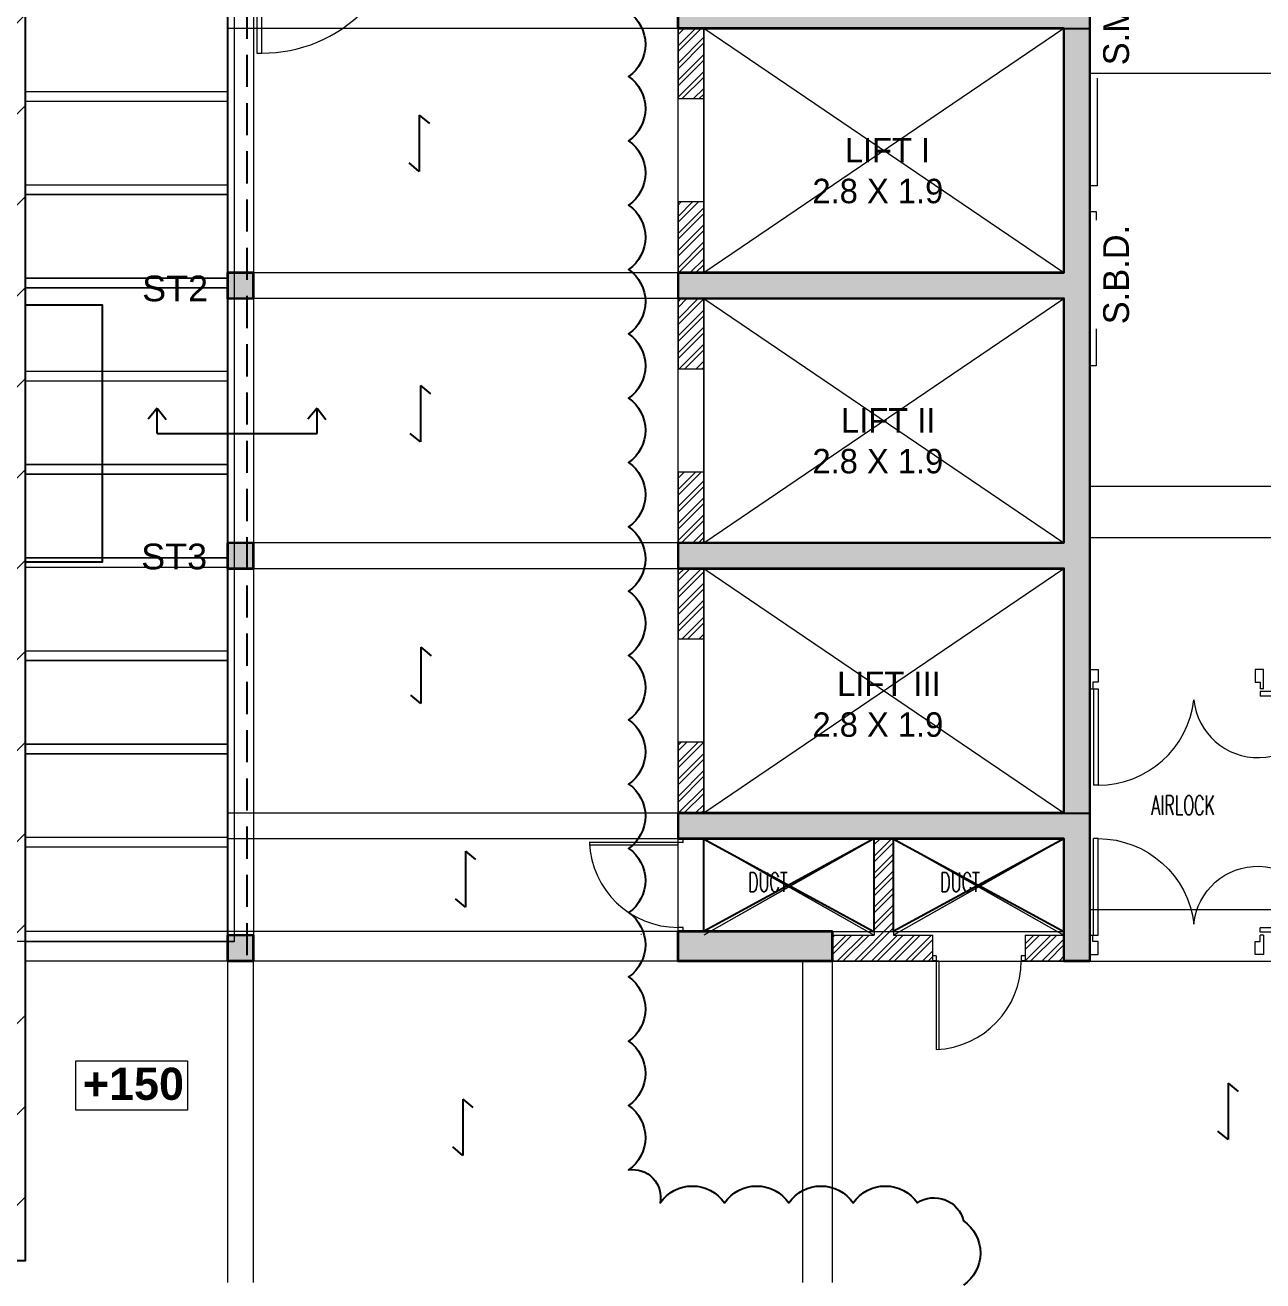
# Model space of a CAD drawing. Header units: inches. Extents: x 5899882 to 5988838, y -468923 to -96891.
# Drawn here: x 5937113 to 5946734, y -283783 to -274021 of the extents above; entities that cross this region are included whole.
import ezdxf
from ezdxf.enums import TextEntityAlignment as Align

# ---------------------------------------------------------------- set-up
doc = ezdxf.new("R2010")
doc.units = ezdxf.units.IN
doc.header["$MEASUREMENT"] = 0
doc.linetypes.add('DASHED', pattern=[0.75, 0.5, -0.25])
for name, color, linetype in [('0- SLC ARCH LAYOUT', 7, 'Continuous'), ('0-SLC RCC 2ND. FLOOR', 7, 'Continuous'), ('CL', 7, 'Continuous')]:
    doc.layers.add(name, color=color, linetype=linetype)
for name, color, linetype, lineweight in [('ARCL-BOARD', 8, 'Continuous', 9), ('ARCL-HATCH-B', 8, 'Continuous', 5), ('ARLC-COL', 8, 'Continuous', 30), ('ARLC-DIM0', 8, 'Continuous', 5), ('ARLC-DOOR-W', 8, 'Continuous', 5), ('ARLC-ELE0', 8, 'Continuous', 9), ('ARLC-EXIST', 8, 'Continuous', 5), ('ARLC-HATCH-C', 8, 'Continuous', 5), ('ARLC-RCC', 8, 'Continuous', 25), ('ARLC-TEXT0', 8, 'Continuous', 20), ('ARLC-WALL', 8, 'Continuous', 15), ('txt', 8, 'Continuous', 25)]:
    doc.layers.add(name, color=color, linetype=linetype, lineweight=lineweight)
doc.styles.add('RS', font='simplex8.shx', dxfattribs={"width": 0.6, "height": 150})
doc.styles.add('SC-BBS1', font='SansSerif')
doc.styles.get("Standard").update_dxf_attribs({"font": 'arial.ttf'})
doc.styles.add('swati', font='GOTHIC.TTF')
pattern_1 = [(45, (-5806111.7, 109613.3), (-66.2912607, 66.2912607), []), (45, (-5806067.505, 109613.3), (-66.2912607, 66.2912607), [])]

# ---------------------------------------------------------------- blocks, each defined once
blk = doc.blocks.new('DOOR 1')
at = {"layer": 'ARLC-DOOR-W', "ltscale": 0.1}
for p, q in [((5953211.6, -114078), (5953211.6, -113328)), ((5953211.6, -113328), (5953246.6, -113328)), ((5953246.6, -114078), (5953246.6, -113328)), ((5951473.5, -114021.3), (5951951.4, -114021.3)), ((5951473.5, -114056.3), (5951473.5, -114021.3)), ((5951951.4, -114056.3), (5951951.4, -114021.3)), ((5951473.5, -114056.3), (5951951.4, -114056.3)), ((5951926.4, -114077.8), (5951951.4, -114077.8)), ((5951926.4, -114077.8), (5951926.4, -114227.8)), ((5953246.6, -114078), (5953211.6, -114078)), ((5953276.4, -114077.8), (5953251.4, -114077.8)), ((5951926.4, -114227.8), (5951991.4, -114227.8)), ((5953276.4, -114227.8), (5953211.4, -114227.8))]:
    blk.add_line(p, q, dxfattribs=at)
at = {"layer": 'ARLC-DOOR-W'}
blk.add_line((5953276.4, -114227.8), (5953276.4, -114077.8), dxfattribs=at)
at = {"layer": 'ARLC-DOOR-W', "ltscale": 0.1}
for points in [[(5951991.4, -114227.8), (5951991.4, -114127.8), (5951951.4, -114127.8), (5951951.4, -114077.8)], [(5953211.4, -114227.8), (5953211.4, -114127.8), (5953251.4, -114127.8), (5953251.4, -114077.8)]]:
    blk.add_lwpolyline(points, dxfattribs=at)
for centre, radius, start, end in [((5953211.6, -114078), 750, 90, 173.49042), ((5951970.9, -114040.3), 497.8, 5.45802, 177.8186)]:
    blk.add_arc(centre, radius, start, end, dxfattribs=at)
blk = doc.blocks.new('jjuj')
at = {"layer": 'ARLC-DOOR-W', "ltscale": 0.1}
for p, q in [((5733136.3, -29654.3), (5733136.3, -29679.3)), ((5733286.3, -29654.3), (5733286.3, -29719.3))]:
    blk.add_line(p, q, dxfattribs=at)
blk.add_lwpolyline([(5733286.3, -29719.3), (5733186.3, -29719.3), (5733186.3, -29679.3), (5733136.3, -29679.3)], dxfattribs=at)
blk = doc.blocks.new('GRGRG')
at = {"layer": 'ARLC-DOOR-W', "ltscale": 0.1}
for p, q in [((5799239.4, -104451.2), (5799239.4, -105562)), ((5799279.4, -104451.2), (5799239.4, -104451.2)), ((5799279.4, -105562), (5799279.4, -104451.2)), ((5799239.4, -105562), (5799279.4, -105562))]:
    blk.add_line(p, q, dxfattribs=at)
blk.add_arc((5799284.9, -104464.1), 1097.9, 269.71691, 1.85639, dxfattribs=at)
at = {"rotation": 90}
blk.add_blockref('jjuj', (5769559.6, -5837584.6), dxfattribs=at)
at = {"xscale": -1, "rotation": 270}
blk.add_blockref('jjuj', (5830068.3, -5837584.6), dxfattribs=at)
blk = doc.blocks.new('A$7E4912E3927119')
at = {"layer": 'ARLC-DOOR-W'}
for p, q in [((690, 690), (0, 690)), ((690, 690), (690, 720)), ((690, 670), (690, 690)), ((730, 690), (730, 720)), ((690, 670), (0, 670)), ((690, 0), (690, 30)), ((730, 0), (730, 30))]:
    blk.add_line(p, q, dxfattribs=at)
at = {"layer": 'ARLC-DOOR-W', "ltscale": 0.1}
for points in [[(730, 690), (690, 690)], [(730, 30), (690, 30)]]:
    blk.add_lwpolyline(points, dxfattribs=at)
at = {"layer": 'ARLC-DOOR-W'}
blk.add_arc((690, 720), 690, 182.49191, 270, dxfattribs=at)
blk = doc.blocks.new('A$7E4912E3A7127')
at = {"layer": 'ARLC-DOOR-W'}
for p, q in [((30, 730), (0, 730)), ((30, 690), (0, 690)), ((30, 690), (30, 0)), ((30, 690), (50, 690)), ((50, 690), (50, 0)), ((720, 730), (690, 730)), ((720, 690), (690, 690))]:
    blk.add_line(p, q, dxfattribs=at)
at = {"layer": 'ARLC-DOOR-W', "ltscale": 0.1}
for points in [[(30, 730), (30, 690)], [(690, 730), (690, 690)]]:
    blk.add_lwpolyline(points, dxfattribs=at)
at = {"layer": 'ARLC-DOOR-W'}
blk.add_arc((0, 690), 690, 272.49191, 0, dxfattribs=at)
blk = doc.blocks.new('A$C3DAD2E9A')
at = {"layer": 'ARCL-HATCH-B'}
h = blk.add_hatch(dxfattribs=at)
h.set_pattern_fill('ANSI32', color=256, scale=250)
h.set_pattern_definition(pattern_1)
h.paths.add_polyline_path([(-2797.8, 0), (-2997.8, 0), (-2997.8, -548.5), (-2797.8, -548.5)])
h = blk.add_hatch(dxfattribs=at)
h.set_pattern_fill('ANSI32', color=256, scale=250)
h.set_pattern_definition(pattern_1)
h.paths.add_polyline_path([(-2797.8, -1348.5), (-2997.8, -1348.5), (-2997.8, -1898.5), (-2797.8, -1898.5)])
h = blk.add_hatch(dxfattribs=at)
h.set_pattern_fill('ANSI32', color=256, scale=250)
h.set_pattern_definition(pattern_1)
h.paths.add_polyline_path([(-2797.8, -2100), (-2997.8, -2100), (-2997.8, -2648.5), (-2797.8, -2648.5)])
h = blk.add_hatch(dxfattribs=at)
h.set_pattern_fill('ANSI32', color=256, scale=250)
h.set_pattern_definition(pattern_1)
h.paths.add_polyline_path([(-2797.8, -3448.5), (-2997.8, -3448.5), (-2997.8, -3998.5), (-2797.8, -3998.5)])
h = blk.add_hatch(dxfattribs=at)
h.set_pattern_fill('ANSI32', color=256, scale=250)
h.set_pattern_definition(pattern_1)
h.paths.add_polyline_path([(-2797.8, -4200), (-2997.8, -4200), (-2997.8, -4748.5), (-2797.8, -4748.5)])
h = blk.add_hatch(dxfattribs=at)
h.set_pattern_fill('ANSI32', color=256, scale=250)
h.set_pattern_definition(pattern_1)
h.paths.add_polyline_path([(-2797.8, -5548.5), (-2997.8, -5548.5), (-2997.8, -6098.5), (-2797.8, -6098.5)])
h = blk.add_hatch(dxfattribs=at)
h.set_pattern_fill('ANSI32', color=256, scale=250)
h.set_pattern_definition(pattern_1)
h.paths.add_polyline_path([(-1020.3, -7048.5), (-1320.1, -7048.5), (-1322.8, -7050), (-1322.8, -6300), (-1472.8, -6300), (-1472.8, -7050), (-1475.4, -7048.5), (-1797.8, -7048.5), (-1797.8, -7248.5), (-1020.3, -7248.5)])
h = blk.add_hatch(dxfattribs=at)
h.set_pattern_fill('ANSI32', color=256, scale=250)
h.set_pattern_definition(pattern_1)
h.paths.add_polyline_path([(2.2, -7050), (-0.4, -7048.5), (-300.3, -7048.5), (-300.3, -7248.5), (2.2, -7248.5)])
at = {"layer": 'ARLC-DIM0', "ltscale": 0.01}
h = blk.add_hatch(dxfattribs=at)
h.set_pattern_fill('ANSI31', color=256, scale=4000, style=0)
h.set_pattern_definition([(45, (-5711489.1, 16954.34), (-353.55339, 353.55339), [])])
h.paths.add_polyline_path([(-11920, 810), (-11920, -9580), (-8072.9, -9580), (-8072.8, 810)])
at = {"layer": 'ARLC-HATCH-C', "ltscale": 0.1}
for points in [[(-2997.8, 1.5), (-2997.8, 201.5), (-2797.8, 201.5), (202.2, 201.5), (202.2, 1.5), (2.2, 1.5), (-2797.8, 1.5)], [(-2997.8, -1898.5), (-2797.8, -1898.5), (2.2, -1898.5), (2.2, 1.5), (202.2, 1.5), (202.2, -6098.5), (2.2, -6098.5), (2.2, -4198.5), (-2797.8, -4198.5), (-2997.8, -4198.5), (-2997.8, -3998.5), (-2797.8, -3998.5), (2.2, -3998.5), (2.2, -2098.5), (-2797.8, -2098.5), (-2997.8, -2098.5)], [(202.2, -7248.5), (2.2, -7248.5), (2.2, -7048.5), (2.2, -6298.5), (-2797.8, -6298.5), (-2997.8, -6298.5), (-2997.8, -6098.5), (-2797.8, -6098.5), (2.2, -6098.5), (202.2, -6098.5), (202.2, -7048.5)], [(-2997.8, -7248.5), (-2997.8, -7018.5), (-2697.8, -7018.5), (-2397.8, -7018.5), (-2097.8, -7018.5), (-1942.2, -7018.5), (-1797.8, -7018.5), (-1797.8, -7218.5), (-1797.8, -7248.5)]]:
    blk.add_hatch(color=256, dxfattribs=at).paths.add_polyline_path(points)
for points in [[(-11920, 810), (-8072.8, 810), (-8072.9, -9580), (-11920, -9580)], [(-8071.9, -2149.9), (-7472.8, -2150.1), (-7472.8, -4150.1), (-8072.3, -4149.9)]]:
    blk.add_lwpolyline(points)
at = {"layer": 'ARCL-BOARD'}
for points in [[(202.2, 1376.8), (260.2, 1376.8), (260.2, -1223.2), (202.2, -1223.2)], [(202.2, -2623.2), (202.2, -1423.2), (252.2, -1423.2), (252.2, -2623.2)]]:
    blk.add_lwpolyline(points, close=True, dxfattribs=at)
at = {"layer": 'ARLC-COL'}
for points in [[(-2997.8, 201.5), (202.2, 201.5), (202.2, -7248.5), (2.2, -7248.5), (2.2, -6298.5), (-2997.8, -6298.5), (-2997.8, -6098.5), (2.2, -6098.5), (2.2, -4198.5), (-2997.8, -4198.5), (-2997.8, -3998.5), (2.2, -3998.5), (2.2, -2098.5), (-2997.8, -2098.5), (-2997.8, -1898.5), (2.2, -1898.5), (2.2, 1.5), (-2997.8, 1.5), (-2998.3, 201.5)], [(-6297.8, -2098.5), (-6297.8, -1898.5), (-6497.8, -1898.5), (-6497.8, -2098.5), (-6297.8, -2098.5)], [(-6297.8, -4198.5), (-6297.8, -3998.5), (-6497.8, -3998.5), (-6497.8, -4198.5), (-6297.8, -4198.5)], [(-6297.7, -7248.6), (-6297.7, -7048.6), (-6497.7, -7048.6), (-6497.7, -7248.6), (-6297.7, -7248.6)]]:
    blk.add_lwpolyline(points, dxfattribs=at)
blk.add_lwpolyline([(-2997.8, -7018.5), (-1797.8, -7018.5), (-1797.8, -7248.5), (-2997.8, -7248.5)], close=True, dxfattribs=at)
at = {"layer": 'ARLC-ELE0', "ltscale": 0.002}
for p, q in [((-6447.8, 921.5), (-6447.8, -1898.5)), ((-6447.8, 920), (-6447.8, -7100.1)), ((-6447.8, -2098.5), (-6447.8, -3998.5)), ((-6447.8, -2100), (-6447.8, -4000)), ((-6447.8, -4198.5), (-6447.8, -7098.6)), ((-6447.8, -4200), (-6447.8, -7100.1)), ((-6447.8, -7098.6), (-8222.8, -7098.7)), ((-6447.8, -7100.1), (-8072.9, -7100.2))]:
    blk.add_line(p, q, dxfattribs=at)
at = {"layer": 'ARLC-ELE0', "ltscale": 0.1}
blk.add_line((-6297.8, 920), (-6297.8, -7250), dxfattribs=at)
at = {"layer": 'ARLC-ELE0'}
for p, q in [((-2797.8, -1898.5), (2.2, 1.5)), ((-2797.8, 1.5), (2.2, -1898.5)), ((-2797.8, -548.5), (-2797.8, -1348.5)), ((-2797.8, -550), (-2797.8, -1350)), ((-2797.8, -3998.5), (2.2, -2098.5)), ((-2797.8, -2098.5), (2.2, -3998.5)), ((-2797.8, -2648.5), (-2797.8, -3448.5)), ((-2797.8, -2650), (-2797.8, -3450)), ((-2797.8, -6098.5), (2.2, -4198.5)), ((-2797.8, -4198.5), (2.2, -6098.5)), ((-2797.8, -4748.5), (-2797.8, -5548.5)), ((-2797.8, -4750), (-2797.8, -5550)), ((-2797.8, -6298.5), (-1472.8, -7048.5)), ((-1472.8, -6298.5), (-2797.8, -7048.5)), ((-2797.8, -6300), (-1472.8, -7050)), ((-1472.8, -6300), (-2797.8, -7050)), ((-1322.8, -6298.5), (2.2, -7048.5)), ((2.2, -6298.5), (-1322.8, -7048.5)), ((-1322.8, -6300), (2.2, -7050)), ((2.2, -6300), (-1322.8, -7050))]:
    blk.add_line(p, q, dxfattribs=at)
at = {"layer": 'ARLC-ELE0', "ltscale": 0.01}
for p, q in [((-8072.8, -490.1), (-6497.8, -490.1)), ((-8072.8, -491.6), (-6497.8, -491.6)), ((-8072.8, -565.1), (-6497.8, -565.1)), ((-8072.8, -566.6), (-6497.8, -566.6)), ((-8072.8, -1214.7), (-6497.8, -1214.7)), ((-8072.8, -1216.2), (-6497.8, -1216.2)), ((-8072.8, -1289.7), (-6497.8, -1289.7)), ((-8072.8, -1291.2), (-6497.8, -1291.2)), ((-8072.8, -1939.2), (-6497.8, -1939.2)), ((-8072.8, -1940.7), (-6497.8, -1940.7)), ((-8072.8, -2014.2), (-6497.8, -2014.2)), ((-8072.8, -2015.7), (-6497.8, -2015.7)), ((-8072.8, -2663.8), (-6497.8, -2663.8)), ((-8072.8, -2665.3), (-6497.8, -2665.3)), ((-8072.8, -2738.8), (-6497.8, -2738.8)), ((-8072.8, -2740.3), (-6497.8, -2740.3)), ((-8072.8, -3388.4), (-6497.8, -3388.4)), ((-8072.8, -3389.9), (-6497.8, -3389.9)), ((-8072.8, -3463.4), (-6497.8, -3463.4)), ((-8072.8, -3464.9), (-6497.8, -3464.9)), ((-8072.8, -4112.9), (-6497.8, -4112.9)), ((-8072.8, -4114.4), (-6497.8, -4114.4)), ((-8072.8, -4187.9), (-6497.8, -4187.9)), ((-8072.8, -4189.4), (-6497.8, -4189.4)), ((-8072.8, -4837.5), (-6497.8, -4837.5)), ((-8072.8, -4839), (-6497.8, -4839)), ((-8072.8, -4912.5), (-6497.8, -4912.5)), ((-8072.8, -4914), (-6497.8, -4914)), ((-8072.8, -5562), (-6497.8, -5562)), ((-8072.8, -5563.5), (-6497.8, -5563.5)), ((-8072.8, -5637), (-6497.8, -5637)), ((-8072.8, -5638.5), (-6497.8, -5638.5)), ((-8072.8, -6286.6), (-6497.8, -6286.6)), ((-8072.8, -6288.1), (-6497.8, -6288.1)), ((-8072.8, -6361.6), (-6497.8, -6361.6)), ((-8072.8, -6363.1), (-6497.8, -6363.1))]:
    blk.add_line(p, q, dxfattribs=at)
at = {"layer": 'ARLC-ELE0'}
blk.add_lwpolyline([(-7678.6, -8025.7), (-6810.3, -8025.7), (-6810.3, -8410.7), (-7678.6, -8410.7)], close=True, dxfattribs=at)
at = {"layer": 'ARLC-EXIST', "ltscale": 5}
for p, q in [((-8071.3, 560), (-8072.9, -7250.2)), ((-3286.6, -7040.9), (-3283, -7040.9))]:
    blk.add_line(p, q, dxfattribs=at)
at = {"layer": 'ARLC-RCC'}
for p, q in [((-2997.8, 0), (2.2, 0)), ((2.2, 0), (2.2, -1900)), ((-2997.8, -1900), (2.2, -1900)), ((-2997.8, -1900), (-2997.8, -2100)), ((-2997.8, -2100), (2.2, -2100)), ((2.2, -2100), (2.2, -4000)), ((202.2, -3451.1), (202.2, -3651.1)), ((-2997.8, -4000), (2.2, -4000)), ((-2997.8, -4000), (-2997.8, -4200)), ((-2997.8, -4200), (2.2, -4200)), ((2.2, -4200), (2.2, -6100)), ((-2997.8, -6100), (2.2, -6100)), ((-2997.8, -6100), (-2997.8, -6300)), ((202.2, -6100), (202.2, -7250)), ((-2997.8, -6300), (2.2, -6300)), ((2.2, -6300), (2.2, -7250)), ((-2997.8, -7250), (-2797.8, -7250)), ((2.2, -7250), (202.2, -7250))]:
    blk.add_line(p, q, dxfattribs=at)
blk.add_lwpolyline([(-2997.8, 0), (-2997.8, 200), (202.2, 200), (202.2, -6100)], dxfattribs=at)
at = {"layer": 'ARLC-WALL', "ltscale": 0.1}
for p, q in [((-2997.8, 1.5), (-2997.8, -548.5)), ((-2797.8, 1.5), (-2797.8, -548.5)), ((-2797.8, -548.5), (-2997.8, -548.5)), ((-2997.8, -1348.5), (-2997.8, -1898.5)), ((-2797.8, -1348.5), (-2997.8, -1348.5)), ((-2797.8, -1348.5), (-2797.8, -1898.5)), ((-2997.8, -2098.5), (-2997.8, -2648.5)), ((-2797.8, -2098.5), (-2797.8, -2648.5)), ((-2797.8, -2648.5), (-2997.8, -2648.5)), ((-2997.8, -3448.5), (-2997.8, -3998.5)), ((-2797.8, -3448.5), (-2997.8, -3448.5)), ((-2797.8, -3448.5), (-2797.8, -3998.5)), ((-2997.8, -4198.5), (-2997.8, -4748.5)), ((-2797.8, -4198.5), (-2797.8, -4748.5)), ((-2797.8, -4748.5), (-2997.8, -4748.5)), ((-2997.8, -5548.5), (-2997.8, -6098.5)), ((-2797.8, -5548.5), (-2997.8, -5548.5)), ((-2797.8, -5548.5), (-2797.8, -6098.5)), ((-1472.8, -6298.5), (-1472.8, -7048.5)), ((-1322.8, -6298.5), (-1322.8, -7048.5)), ((-1797.8, -7048.5), (-1472.8, -7048.5)), ((-1322.8, -7048.5), (-1020.3, -7048.5)), ((-1020.3, -7048.5), (-1020.3, -7248.5)), ((-300.3, -7048.5), (-300.3, -7248.5)), ((-300.3, -7048.5), (2.2, -7048.5)), ((-1797.8, -7248.5), (-1020.3, -7248.5)), ((-300.3, -7248.5), (2.2, -7248.5))]:
    blk.add_line(p, q, dxfattribs=at)
at = {"layer": 'ARLC-DOOR-W'}
for name, p in [('GRGRG', (-5805511.7, 105369.8)), ('A$7E4912E3927119', (-3687.8, -7018.5)), ('A$7E4912E3A7127', (-1020.3, -7938.5))]:
    blk.add_blockref(name, p, dxfattribs=at)
at = {"layer": 'ARLC-DOOR-W', "rotation": 180}
blk.add_blockref('DOOR 1', (5953478.6, -119211.3), dxfattribs=at)
at = {"layer": 'ARLC-DOOR-W', "xscale": -1}
blk.add_blockref('DOOR 1', (5953478.6, 107029.3), dxfattribs=at)
at = {"layer": 'ARLC-TEXT0', "style": 'RS', "width": 0.6}
for s, p in [('AIRLOCK', (682.3, -6114.5)), ('DUCT', (-2453, -6712.6)), ('DUCT', (-959.5, -6712.6))]:
    blk.add_text(s, height=150, dxfattribs=at).set_placement(p)
at = {"layer": 'ARLC-TEXT0', "char_height": 190, "width": 2454.553, "attachment_point": 7, "style": 'swati'}
for s, insert in [('\\pi971.08;LIFT I\\P\\pi719.34;2.8 X 1.9', (-2672.4, -1361.5)), ('\\pi941.18;LIFT II\\P\\pi719.34;2.8 X 1.9', (-2672.4, -3461.5)), ('\\pi911.28;LIFT III\\P\\pi719.34;2.8 X 1.9', (-2672.4, -5509.6))]:
    blk.add_mtext(s, dxfattribs=dict(at, insert=insert))
at = {"layer": 'txt', "insert": (-7624.5, -8333.1), "char_height": 250, "width": 475.002, "attachment_point": 7}
blk.add_mtext('{\\fArial|b1|i0|c1|p34;+150}', dxfattribs=at)
at = {"layer": 'ARCL-BOARD', "ltscale": 350, "insert": (408.5, 114.7), "char_height": 200, "attachment_point": 5, "rotation": 90, "style": 'swati', "bg_fill": 2}
blk.add_mtext('S.M.B.', dxfattribs=at)
at = {"layer": 'ARCL-BOARD', "ltscale": 350, "insert": (408.5, -1913.6), "char_height": 200, "width": 641.876, "attachment_point": 5, "rotation": 90, "style": 'swati', "bg_fill": 2}
blk.add_mtext('S.B.D.', dxfattribs=at)
blk = doc.blocks.new('GYS')
for p, q in [((6635556, -325051.9), (6635556, -325488.3)), ((6635556, -325051.9), (6635635, -325117)), ((6635556, -325488.3), (6635477, -325423.2))]:
    blk.add_line(p, q)
blk = doc.blocks.new('A$C4AE13D6C')
at = {"layer": 'ARLC-COL', "color": 7}
for points in [[(-37006.3, 5838), (-37006.3, 6038), (-37206.3, 6038), (-37206.3, 5838), (-37006.3, 5838)], [(-37006.3, 3738), (-37006.3, 3938), (-37206.3, 3938), (-37206.3, 3738), (-37006.3, 3738)], [(-37006.2, 687.9), (-37006.2, 887.9), (-37206.2, 887.9), (-37206.2, 687.9), (-37006.2, 687.9)]]:
    blk.add_lwpolyline(points, dxfattribs=at)
blk = doc.blocks.new('A$C77C3199A')
h = blk.add_hatch(color=256)
h.dxf.hatch_style = 1
h.paths.add_polyline_path([(-6500, -1900), (-6500, -2100), (-6300, -2100), (-6300, -1900)])
h = blk.add_hatch(color=256)
h.dxf.hatch_style = 1
h.paths.add_polyline_path([(-6500, -4000), (-6500, -4200), (-6300, -4200), (-6300, -4000)])
h = blk.add_hatch(color=256)
h.dxf.hatch_style = 1
h.paths.add_polyline_path([(-6499.9, -7050), (-6499.9, -7250), (-6299.9, -7250), (-6299.9, -7050)])
at = {"layer": 'ARLC-HATCH-C', "ltscale": 0.1}
for points in [[(-3000, 0), (-3000, 200), (-2800, 200), (200, 200), (200, 0), (0, 0), (-2800, 0)], [(-3000, -1900), (-2800, -1900), (0, -1900), (0, 0), (200, 0), (200, -6100), (0, -6100), (0, -4200), (-2800, -4200), (-3000, -4200), (-3000, -4000), (-2800, -4000), (0, -4000), (0, -2100), (-2800, -2100), (-3000, -2100)], [(200, -7250), (0, -7250), (0, -7050), (0, -6300), (-2800, -6300), (-3000, -6300), (-3000, -6100), (-2800, -6100), (0, -6100), (200, -6100), (200, -7050)], [(-3000, -7250), (-3000, -7020), (-2700, -7020), (-2400, -7020), (-2100, -7020), (-1944.4, -7020), (-1800, -7020), (-1800, -7220), (-1800, -7250)]]:
    blk.add_hatch(color=0, dxfattribs=at).paths.add_polyline_path(points)
for p, q in [((-7045.6, -2951.8), (-7117.7, -3038.1)), ((-7045.6, -3149.8), (-7045.6, -2951.8)), ((-7045.6, -2951.8), (-6977.4, -3039.6)), ((-5802.5, -2951.8), (-5874.6, -3038.1)), ((-5802.5, -3149.8), (-5802.5, -2951.8)), ((-5802.5, -2951.8), (-5734.3, -3039.6)), ((-7045.6, -3149.8), (-5802.5, -3149.8)), ((-2800, -6300), (-2800, -7020)), ((-1475, -6300), (-1475, -7020)), ((-1325, -6300), (-1325, -7020))]:
    blk.add_line(p, q)
blk.add_lwpolyline([(-3381.6, 125.8, -0.520567), (-3381.6, -374.2, -0.520567), (-3381.6, -874.2, -0.520567), (-3381.6, -1374.2, -0.520567), (-3381.6, -1874.2, -0.520567), (-3381.6, -2374.2, -0.520567), (-3381.6, -2874.2, -0.520567), (-3381.6, -3374.2, -0.520567), (-3381.6, -3874.2, -0.520567), (-3381.6, -4374.2, -0.520567), (-3381.6, -4874.2, -0.520567), (-3381.6, -5374.2, -0.520567), (-3381.6, -5874.2, -0.520567), (-3381.6, -6374.2, -0.520567), (-3381.6, -6874.2, -0.520567), (-3381.6, -7374.2, -0.520567), (-3381.6, -7874.2, -0.520567), (-3381.6, -8374.2, -0.520567), (-3381.6, -8874.2, -0.520567), (-3137.1, -9129.6, -0.520567), (-2637.1, -9129.6, -0.520567), (-2137.1, -9129.6, -0.520567), (-1637.1, -9129.6, -0.520567), (-1137.1, -9129.6, -0.520567), (-778.1, -9270.6, -0.520567), (-778.1, -9770.6, -0.520567)], format="xyb")
for points in [[(-6500, -1900), (-6300, -1900), (-6300, -2100), (-6500, -2100)], [(-6500, -4000), (-6300, -4000), (-6300, -4200), (-6500, -4200)], [(-6499.9, -7050), (-6299.9, -7050), (-6299.9, -7250), (-6499.9, -7250)]]:
    blk.add_lwpolyline(points, close=True)
at = {"color": 0}
blk.add_lwpolyline([(-8074.1, -2149.9), (-7475, -2150.1), (-7475, -4150.1), (-8074.5, -4149.9)], dxfattribs=at)
at = {"layer": 'ARLC-COL', "color": 0}
blk.add_lwpolyline([(-3000, -7020), (-1800, -7020), (-1800, -7250), (-3000, -7250)], close=True, dxfattribs=at)
at = {"layer": 'ARLC-RCC', "color": 0}
for p, q in [((-3000, 0), (200, 0)), ((0, 0), (0, -1900)), ((-3000, -1900), (0, -1900)), ((-3000, -1900), (-3000, -2100)), ((-3000, -2100), (0, -2100)), ((0, -2100), (0, -4000)), ((200, -3451.1), (200, -3651.1)), ((-3000, -4000), (0, -4000)), ((-3000, -4000), (-3000, -4200)), ((-3000, -4200), (0, -4200)), ((0, -4200), (0, -6100)), ((-3000, -6100), (200, -6100)), ((-3000, -6100), (-3000, -6300)), ((200, -6100), (200, -7250)), ((-3000, -6300), (0, -6300)), ((0, -6300), (0, -7250)), ((-3000, -7250), (-2800, -7250)), ((0, -7250), (200, -7250))]:
    blk.add_line(p, q, dxfattribs=at)
blk.add_lwpolyline([(-3000, 0), (-3000, 200), (200, 200), (200, -6100)], dxfattribs=at)
at = {"layer": 'ARLC-WALL', "color": 30}
for p, q in [((-3000, 0), (-6500, 0)), ((8685, -350), (200, -350)), ((-3000, -1900), (-6500, -1900)), ((-3000, -2100), (-6500, -2100)), ((8685, -3560), (200, -3560)), ((-3000, -4000), (-6500, -4000)), ((8685, -3960), (200, -3960)), ((-3000, -4200), (-6500, -4200)), ((-3000, -6100), (-6500, -6100)), ((-3000, -6300), (-6500, -6300)), ((200, -6850), (8685, -6850)), ((-3000, -7020), (-8075.1, -7020)), ((-3000, -7250), (-8075.1, -7250)), ((-6499.9, -7250.1), (-6499.9, -9750.1)), ((-6299.9, -7250.1), (-6299.9, -9750.1)), ((-2030, -7250), (-2030, -9750)), ((-1800, -7250), (-1800, -9750)), ((200, -7250), (8685, -7250))]:
    blk.add_line(p, q, dxfattribs=at)
at = {"layer": 'ARLC-WALL', "color": 30, "ltscale": 0.1}
for p, q in [((-3000, 0), (-3000, -1900)), ((-3000, 0), (-3000, -1900)), ((-2800, 0), (-2800, -1900)), ((-2800, 0), (-2800, -1900)), ((-3000, -2100), (-3000, -4000)), ((-3000, -2100), (-3000, -4000)), ((-2800, -2100), (-2800, -4000)), ((-2800, -2100), (-2800, -4000)), ((-3000, -4200), (-3000, -7020)), ((-3000, -4200), (-3000, -6100)), ((-2800, -4200), (-2800, -6100)), ((-2800, -4200), (-2800, -6100)), ((-2800, -6300), (-2800, -7020)), ((-2800, -6300), (-2800, -7020)), ((-2800, -7020), (0, -7020)), ((-2800, -7250), (0, -7250))]:
    blk.add_line(p, q, dxfattribs=at)
at = {"layer": 'CL', "color": 0}
for p, q in [((-6500, 920), (-6500, -7250)), ((-2800, -6300), (-1475, -7020)), ((-1475, -6300), (-2800, -7020)), ((-1325, -6300), (0, -7020)), ((0, -6300), (-1325, -7020))]:
    blk.add_line(p, q, dxfattribs=at)
at = {"layer": 'CL', "color": 0, "linetype": 'DASHED', "ltscale": 500}
blk.add_line((-6350, 920), (-6350, -7250), dxfattribs=at)
at = {"color": 8, "lineweight": 18}
blk.add_blockref('A$C4AE13D6C', (30706.3, -7938), dxfattribs=at)
at = {"color": 0}
for p in [(-6640565.5, 324377), (-6640556.5, 322275), (-6640552.5, 320240.5), (-6640205.8, 318656.5), (-6634278.5, 316851.3), (-6640226.5, 316727.3)]:
    blk.add_blockref('GYS', p, dxfattribs=at)
at = {"style": 'SC-BBS1'}
for s, p in [('ST2', (-6906.9, -2181.2)), ('ST3', (-6914.4, -4265.2))]:
    blk.add_text(s, height=200, dxfattribs=at).set_placement(p, align=Align.BOTTOM_CENTER)

msp = doc.modelspace()

# ---------------------------------------------------------------- block references
at = {"layer": '0- SLC ARCH LAYOUT'}
msp.add_blockref('A$C3DAD2E9A', (5945186.1, -274046.5), dxfattribs=at)

# ---------------------------------------------------------------- next in the draw order: block references
at = {"layer": '0-SLC RCC 2ND. FLOOR'}
msp.add_blockref('A$C77C3199A', (5945186.1, -274046.5), dxfattribs=at)

doc.saveas('drawing.dxf')
